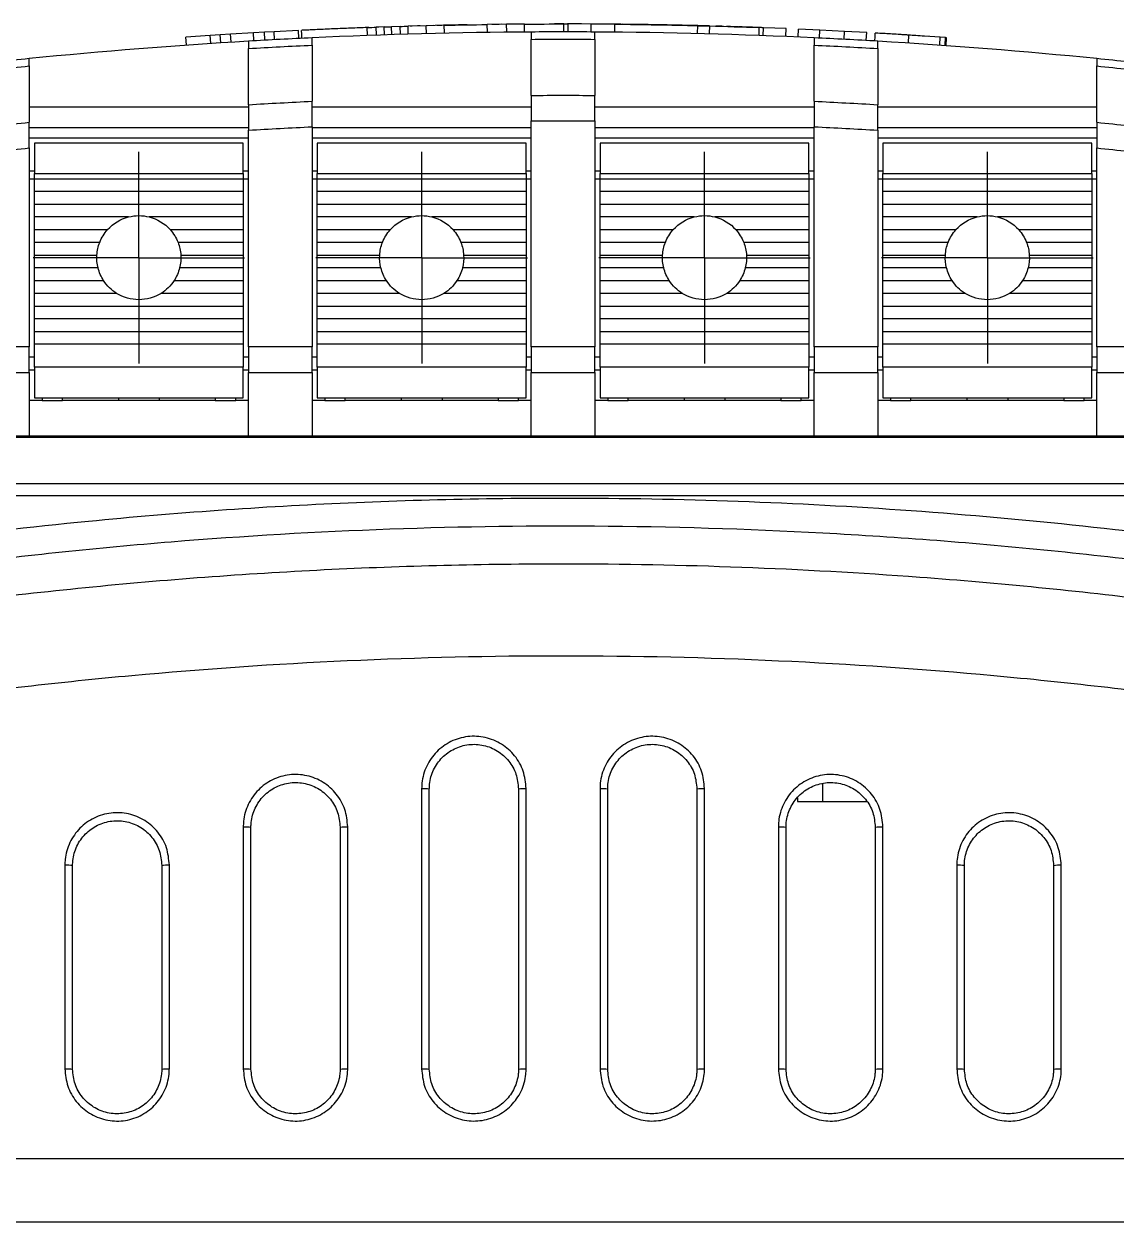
# Model space of a CAD drawing. Header units: inches. Extents: x 12 to 11036, y 8 to 6728.
# Drawn here: x 10840.06 to 10882.92, y 4346.34 to 4393.37 of the extents above; entities that cross this region are included whole.
import ezdxf

# ---------------------------------------------------------------- set-up
doc = ezdxf.new("R2010")
doc.units = ezdxf.units.IN
doc.header["$MEASUREMENT"] = 0
doc.layers.add('01치수', color=1, linetype='Continuous')

# ---------------------------------------------------------------- blocks, each defined once
blk = doc.blocks.new('SW_CENTERMARKSYMBOL_4')
at = {"layer": '01치수', "color": 0}
for p, q in [((0, 1.25), (0, 2.075)), ((0, 0), (0, 1.25)), ((-1.25, 0), (-2.075, 0)), ((0, 0), (-1.25, 0)), ((0, 0), (0, -1.25)), ((0, 0), (1.25, 0)), ((1.25, 0), (2.075, 0)), ((0, -1.25), (0, -2.075))]:
    blk.add_line(p, q, dxfattribs=at)
blk = doc.blocks.new('SW_CENTERMARKSYMBOL_5')
at = {"layer": '01치수', "color": 0}
for p, q in [((0, 1.25), (0, 2.075)), ((0, 0), (0, 1.25)), ((-1.25, 0), (-2.075, 0)), ((0, 0), (-1.25, 0)), ((0, 0), (0, -1.25)), ((0, 0), (1.25, 0)), ((1.25, 0), (2.075, 0)), ((0, -1.25), (0, -2.075))]:
    blk.add_line(p, q, dxfattribs=at)
blk = doc.blocks.new('SW_CENTERMARKSYMBOL_6')
at = {"layer": '01치수', "color": 0}
for p, q in [((0, 1.25), (0, 2.075)), ((0, 0), (0, 1.25)), ((-1.25, 0), (-2.075, 0)), ((0, 0), (-1.25, 0)), ((0, 0), (0, -1.25)), ((0, 0), (1.25, 0)), ((1.25, 0), (2.075, 0)), ((0, -1.25), (0, -2.075))]:
    blk.add_line(p, q, dxfattribs=at)
blk = doc.blocks.new('SW_CENTERMARKSYMBOL_7')
at = {"layer": '01치수', "color": 0}
for p, q in [((0, 1.25), (0, 2.075)), ((0, 0), (0, 1.25)), ((-1.25, 0), (-2.075, 0)), ((0, 0), (-1.25, 0)), ((0, 0), (0, -1.25)), ((0, 0), (1.25, 0)), ((1.25, 0), (2.075, 0)), ((0, -1.25), (0, -2.075))]:
    blk.add_line(p, q, dxfattribs=at)
blk = doc.blocks.new('A$C114D03CA')
at = {"color": 7, "linetype": 'Continuous', "lineweight": 25}
for p, q in [((-7.535, 66.731), (-6.665, 66.779)), ((-6.665, 66.779), (-5.69, 66.828)), ((-6.649, 66.479), (-6.665, 66.779)), ((-5.69, 66.828), (-4.856, 66.866)), ((-5.676, 66.528), (-5.69, 66.828)), ((-4.843, 66.566), (-4.856, 66.866)), ((-4.376, 66.886), (-3.487, 66.922)), ((-4.363, 66.587), (-4.376, 66.886)), ((-3.476, 66.622), (-3.487, 66.922)), ((-3.306, 66.928), (-3.295, 66.629)), ((-3.141, 66.934), (-2.804, 66.946)), ((-2.797, 66.946), (-2.194, 66.966)), ((-2.194, 66.966), (-2.031, 66.971)), ((-1.359, 66.991), (-1.351, 66.691)), ((-0.898, 66.703), (-0.906, 67.002)), ((1.873, 67.054), (2.065, 67.056)), ((2.113, 67.056), (2.864, 67.063)), ((2.35, 67.059), (3.279, 67.066)), ((2.353, 66.759), (2.35, 67.059)), ((2.67, 67.061), (3.028, 67.065)), ((2.81, 67.063), (2.86, 67.063)), ((3.279, 67.066), (4.179, 67.069)), ((3.281, 66.766), (3.279, 67.066)), ((3.305, 67.066), (3.711, 67.068)), ((3.654, 67.068), (4.21, 67.069)), ((3.711, 67.068), (3.918, 67.068)), ((4.179, 66.769), (4.179, 67.069)), ((4.354, 66.769), (4.354, 67.069)), ((4.354, 67.068), (4.723, 67.069)), ((5.892, 66.763), (5.894, 67.063)), ((5.894, 67.063), (6.597, 67.057)), ((5.917, 67.063), (6.897, 67.054)), ((6.014, 67.063), (6.22, 67.061)), ((6.594, 66.757), (6.597, 67.057)), ((6.597, 67.057), (7.356, 67.048)), ((6.814, 67.055), (6.89, 67.054)), ((6.89, 67.054), (7.105, 67.051)), ((7.105, 67.051), (7.18, 67.05)), ((7.351, 66.748), (7.356, 67.048)), ((9.039, 66.717), (9.045, 67.017)), ((9.045, 67.017), (9.756, 67)), ((9.146, 67.015), (9.33, 67.01)), ((9.452, 67.008), (9.718, 67.001)), ((9.748, 66.7), (9.756, 67)), ((9.756, 67), (10.463, 66.981)), ((9.989, 66.994), (10.08, 66.992)), ((10.114, 66.99), (10.303, 66.985)), ((10.303, 66.985), (10.381, 66.983)), ((10.455, 66.681), (10.463, 66.981)), ((10.766, 66.672), (10.775, 66.972)), ((10.775, 66.971), (11.11, 66.961)), ((11.1, 66.661), (11.11, 66.961)), ((11.389, 66.652), (11.4, 66.952)), ((11.399, 66.951), (11.712, 66.941)), ((11.701, 66.641), (11.712, 66.941)), ((12.057, 66.629), (12.068, 66.928)), ((14.755, 66.513), (14.77, 66.812)), ((14.77, 66.812), (15.725, 66.763)), ((-10.67, 66.53), (-10.633, 66.532)), ((-10.648, 66.23), (-10.67, 66.53)), ((-10.633, 66.532), (-10.424, 66.547)), ((-10.612, 66.233), (-10.633, 66.532)), ((-10.424, 66.547), (-9.189, 66.631)), ((-10.403, 66.248), (-10.424, 66.547)), ((-9.968, 66.578), (-9.462, 66.613)), ((-9.169, 66.331), (-9.189, 66.631)), ((-7.518, 66.431), (-7.535, 66.731)), ((3.131, 66.465), (3.131, 64.265)), ((5.631, 64.265), (5.631, 66.465)), ((15.709, 66.463), (15.725, 66.763)), ((15.725, 66.763), (16.096, 66.742)), ((16.08, 66.443), (16.096, 66.742)), ((16.096, 66.742), (16.533, 66.717)), ((16.516, 66.418), (16.533, 66.717)), ((16.533, 66.717), (17.431, 66.664)), ((17.412, 66.364), (17.431, 66.664)), ((17.431, 66.664), (17.835, 66.638)), ((17.816, 66.339), (17.835, 66.638)), ((17.835, 66.638), (18.231, 66.612)), ((18.211, 66.313), (18.231, 66.612)), ((18.231, 66.612), (19.186, 66.547)), ((19.165, 66.248), (19.186, 66.547)), ((-7.969, 66.105), (-7.969, 63.901)), ((-5.469, 64.035), (-5.469, 66.237)), ((14.231, 66.237), (14.231, 64.035)), ((16.731, 63.901), (16.731, 66.105)), ((-16.569, 63.209), (-16.569, 65.42)), ((25.331, 65.42), (25.331, 63.209)), ((-16.569, 63.809), (-7.969, 63.809)), ((-5.469, 63.809), (3.131, 63.809)), ((5.631, 63.809), (14.231, 63.809)), ((16.731, 63.809), (25.331, 63.809)), ((-5.469, 54.396), (-5.469, 63.034)), ((3.131, 63.265), (3.131, 54.396)), ((5.631, 54.396), (5.631, 63.265)), ((14.231, 63.034), (14.231, 54.396)), ((-7.969, 63.009), (-16.569, 63.009)), ((-7.969, 62.596), (-16.569, 62.596)), ((-7.969, 62.899), (-7.969, 54.396)), ((3.131, 63.009), (-5.469, 63.009)), ((3.131, 62.596), (-5.469, 62.596)), ((14.231, 63.009), (5.631, 63.009)), ((14.231, 62.596), (5.631, 62.596)), ((25.331, 63.009), (16.731, 63.009)), ((16.731, 54.396), (16.731, 62.899)), ((25.331, 62.596), (16.731, 62.596)), ((-16.569, 54.396), (-16.569, 62.203)), ((-16.369, 62.396), (-8.169, 62.396)), ((-16.369, 61.196), (-16.369, 62.396)), ((-8.169, 62.396), (-8.169, 61.196)), ((-5.269, 61.196), (-5.269, 62.396)), ((-5.269, 62.396), (2.931, 62.396)), ((2.931, 62.396), (2.931, 61.196)), ((5.831, 62.396), (14.031, 62.396)), ((5.831, 61.196), (5.831, 62.396)), ((14.031, 62.396), (14.031, 61.196)), ((16.931, 62.396), (25.131, 62.396)), ((16.931, 61.196), (16.931, 62.396)), ((25.131, 62.396), (25.131, 61.196)), ((25.331, 62.203), (25.331, 54.396)), ((-16.569, 61.296), (-16.369, 61.296)), ((-8.169, 61.196), (-16.369, 61.196)), ((-16.369, 61.196), (-16.369, 60.996)), ((-8.169, 61.296), (-7.969, 61.296)), ((-8.169, 60.996), (-8.169, 61.196)), ((-5.469, 61.296), (-5.269, 61.296)), ((2.931, 61.196), (-5.269, 61.196)), ((-5.269, 61.196), (-5.269, 60.996)), ((2.931, 61.296), (3.131, 61.296)), ((2.931, 60.996), (2.931, 61.196)), ((5.631, 61.296), (5.831, 61.296)), ((5.831, 61.196), (5.831, 60.996)), ((14.031, 61.196), (5.831, 61.196)), ((14.031, 61.296), (14.231, 61.296)), ((14.031, 60.996), (14.031, 61.196)), ((16.731, 61.296), (16.931, 61.296)), ((16.931, 61.196), (16.931, 60.996)), ((25.131, 61.196), (16.931, 61.196)), ((25.131, 61.296), (25.331, 61.296)), ((25.131, 60.996), (25.131, 61.196)), ((-8.169, 60.996), (-16.369, 60.996)), ((-16.369, 60.996), (-16.369, 60.496)), ((-8.169, 60.496), (-8.169, 60.996)), ((2.931, 60.996), (-5.269, 60.996)), ((-5.269, 60.996), (-5.269, 60.496)), ((2.931, 60.496), (2.931, 60.996)), ((14.031, 60.996), (5.831, 60.996)), ((5.831, 60.996), (5.831, 60.496)), ((14.031, 60.496), (14.031, 60.996)), ((25.131, 60.996), (16.931, 60.996)), ((16.931, 60.996), (16.931, 60.496)), ((25.131, 60.496), (25.131, 60.996)), ((-16.369, 60.496), (-8.169, 60.496)), ((-16.369, 60.496), (-16.369, 59.996)), ((-8.169, 59.996), (-8.169, 60.496)), ((-5.269, 60.496), (2.931, 60.496)), ((-5.269, 60.496), (-5.269, 59.996)), ((2.931, 59.996), (2.931, 60.496)), ((5.831, 60.496), (14.031, 60.496)), ((5.831, 60.496), (5.831, 59.996)), ((14.031, 59.996), (14.031, 60.496)), ((16.931, 60.496), (25.131, 60.496)), ((16.931, 60.496), (16.931, 59.996)), ((25.131, 59.996), (25.131, 60.496)), ((-8.169, 59.996), (-16.369, 59.996)), ((-16.369, 59.996), (-16.369, 59.496)), ((-8.169, 59.496), (-8.169, 59.996)), ((2.931, 59.996), (-5.269, 59.996)), ((-5.269, 59.996), (-5.269, 59.496)), ((2.931, 59.496), (2.931, 59.996)), ((14.031, 59.996), (5.831, 59.996)), ((5.831, 59.996), (5.831, 59.496)), ((14.031, 59.496), (14.031, 59.996)), ((25.131, 59.996), (16.931, 59.996)), ((16.931, 59.996), (16.931, 59.496)), ((25.131, 59.496), (25.131, 59.996)), ((-16.369, 59.496), (-12.672, 59.496)), ((-16.369, 59.496), (-16.369, 58.996)), ((-11.866, 59.496), (-8.169, 59.496)), ((-8.169, 58.996), (-8.169, 59.496)), ((-5.269, 59.496), (-1.572, 59.496)), ((-5.269, 59.496), (-5.269, 58.996)), ((-0.766, 59.496), (2.931, 59.496)), ((2.931, 58.996), (2.931, 59.496)), ((5.831, 59.496), (9.528, 59.496)), ((5.831, 59.496), (5.831, 58.996)), ((10.334, 59.496), (14.031, 59.496)), ((14.031, 58.996), (14.031, 59.496)), ((16.931, 59.496), (20.628, 59.496)), ((16.931, 59.496), (16.931, 58.996)), ((21.434, 59.496), (25.131, 59.496)), ((25.131, 58.996), (25.131, 59.496)), ((-13.499, 58.996), (-16.369, 58.996)), ((-16.369, 58.996), (-16.369, 58.496)), ((-8.169, 58.996), (-11.039, 58.996)), ((-8.169, 58.496), (-8.169, 58.996)), ((-2.399, 58.996), (-5.269, 58.996)), ((-5.269, 58.996), (-5.269, 58.496)), ((2.931, 58.996), (0.061, 58.996)), ((2.931, 58.496), (2.931, 58.996)), ((8.701, 58.996), (5.831, 58.996)), ((5.831, 58.996), (5.831, 58.496)), ((14.031, 58.996), (11.161, 58.996)), ((14.031, 58.496), (14.031, 58.996)), ((19.801, 58.996), (16.931, 58.996)), ((16.931, 58.996), (16.931, 58.496)), ((25.131, 58.996), (22.261, 58.996)), ((25.131, 58.496), (25.131, 58.996)), ((-16.369, 58.496), (-13.806, 58.496)), ((-16.369, 58.496), (-16.369, 57.996)), ((-10.732, 58.496), (-8.169, 58.496)), ((-8.169, 57.996), (-8.169, 58.496)), ((-5.269, 58.496), (-2.706, 58.496)), ((-5.269, 58.496), (-5.269, 57.996)), ((0.368, 58.496), (2.931, 58.496)), ((2.931, 57.996), (2.931, 58.496)), ((5.831, 58.496), (8.394, 58.496)), ((5.831, 58.496), (5.831, 57.996)), ((11.468, 58.496), (14.031, 58.496)), ((14.031, 57.996), (14.031, 58.496)), ((16.931, 58.496), (19.494, 58.496)), ((16.931, 58.496), (16.931, 57.996)), ((22.568, 58.496), (25.131, 58.496)), ((25.131, 57.996), (25.131, 58.496)), ((-13.916, 57.996), (-16.369, 57.996)), ((-16.369, 57.996), (-16.369, 57.496)), ((-8.169, 57.996), (-10.622, 57.996)), ((-8.169, 57.496), (-8.169, 57.996)), ((-2.816, 57.996), (-5.269, 57.996)), ((-5.269, 57.996), (-5.269, 57.496)), ((2.931, 57.996), (0.478, 57.996)), ((2.931, 57.496), (2.931, 57.996)), ((8.284, 57.996), (5.831, 57.996)), ((5.831, 57.996), (5.831, 57.496)), ((14.031, 57.996), (11.578, 57.996)), ((14.031, 57.496), (14.031, 57.996)), ((19.384, 57.996), (16.931, 57.996)), ((16.931, 57.996), (16.931, 57.496)), ((25.131, 57.996), (22.678, 57.996)), ((25.131, 57.496), (25.131, 57.996)), ((-16.369, 57.496), (-13.87, 57.496)), ((-16.369, 57.496), (-16.369, 56.996)), ((-10.668, 57.496), (-8.169, 57.496)), ((-8.169, 56.996), (-8.169, 57.496)), ((-5.269, 57.496), (-2.77, 57.496)), ((-5.269, 57.496), (-5.269, 56.996)), ((0.432, 57.496), (2.931, 57.496)), ((2.931, 56.996), (2.931, 57.496)), ((5.831, 57.496), (8.33, 57.496)), ((5.831, 57.496), (5.831, 56.996)), ((11.532, 57.496), (14.031, 57.496)), ((14.031, 56.996), (14.031, 57.496)), ((16.931, 57.496), (19.43, 57.496)), ((16.931, 57.496), (16.931, 56.996)), ((22.632, 57.496), (25.131, 57.496)), ((25.131, 56.996), (25.131, 57.496)), ((-13.652, 56.996), (-16.369, 56.996)), ((-16.369, 56.996), (-16.369, 56.496)), ((-8.169, 56.996), (-10.886, 56.996)), ((-8.169, 56.496), (-8.169, 56.996)), ((-2.552, 56.996), (-5.269, 56.996)), ((-5.269, 56.996), (-5.269, 56.496)), ((2.931, 56.996), (0.214, 56.996)), ((2.931, 56.496), (2.931, 56.996)), ((8.548, 56.996), (5.831, 56.996)), ((5.831, 56.996), (5.831, 56.496)), ((14.031, 56.996), (11.314, 56.996)), ((14.031, 56.496), (14.031, 56.996)), ((19.648, 56.996), (16.931, 56.996)), ((16.931, 56.996), (16.931, 56.496)), ((25.131, 56.996), (22.414, 56.996)), ((25.131, 56.496), (25.131, 56.996)), ((-16.369, 56.496), (-13.142, 56.496)), ((-16.369, 56.496), (-16.369, 55.996)), ((-11.396, 56.496), (-8.169, 56.496)), ((-8.169, 55.996), (-8.169, 56.496)), ((-5.269, 56.496), (-2.042, 56.496)), ((-5.269, 56.496), (-5.269, 55.996)), ((-0.296, 56.496), (2.931, 56.496)), ((2.931, 55.996), (2.931, 56.496)), ((5.831, 56.496), (9.058, 56.496)), ((5.831, 56.496), (5.831, 55.996)), ((10.804, 56.496), (14.031, 56.496)), ((14.031, 55.996), (14.031, 56.496)), ((16.931, 56.496), (20.158, 56.496)), ((16.931, 56.496), (16.931, 55.996)), ((21.904, 56.496), (25.131, 56.496)), ((25.131, 55.996), (25.131, 56.496)), ((-8.169, 55.996), (-16.369, 55.996)), ((-16.369, 55.996), (-16.369, 55.496)), ((-8.169, 55.496), (-8.169, 55.996)), ((2.931, 55.996), (-5.269, 55.996)), ((-5.269, 55.996), (-5.269, 55.496)), ((2.931, 55.496), (2.931, 55.996)), ((14.031, 55.996), (5.831, 55.996)), ((5.831, 55.996), (5.831, 55.496)), ((14.031, 55.496), (14.031, 55.996)), ((25.131, 55.996), (16.931, 55.996)), ((16.931, 55.996), (16.931, 55.496)), ((25.131, 55.496), (25.131, 55.996)), ((-16.369, 55.496), (-8.169, 55.496)), ((-16.369, 55.496), (-16.369, 54.996)), ((-8.169, 54.996), (-8.169, 55.496)), ((-5.269, 55.496), (2.931, 55.496)), ((-5.269, 55.496), (-5.269, 54.996)), ((2.931, 54.996), (2.931, 55.496)), ((5.831, 55.496), (14.031, 55.496)), ((5.831, 55.496), (5.831, 54.996)), ((14.031, 54.996), (14.031, 55.496)), ((16.931, 55.496), (25.131, 55.496)), ((16.931, 55.496), (16.931, 54.996)), ((25.131, 54.996), (25.131, 55.496)), ((-8.169, 54.996), (-16.369, 54.996)), ((-16.369, 54.996), (-16.369, 54.496)), ((-8.169, 54.496), (-8.169, 54.996)), ((2.931, 54.996), (-5.269, 54.996)), ((-5.269, 54.996), (-5.269, 54.496)), ((2.931, 54.496), (2.931, 54.996)), ((14.031, 54.996), (5.831, 54.996)), ((5.831, 54.996), (5.831, 54.496)), ((14.031, 54.496), (14.031, 54.996)), ((25.131, 54.996), (16.931, 54.996)), ((16.931, 54.996), (16.931, 54.496)), ((25.131, 54.496), (25.131, 54.996)), ((-19.069, 54.396), (-16.569, 54.396)), ((-16.569, 54.396), (-16.569, 53.396)), ((-16.369, 54.496), (-8.169, 54.496)), ((-16.369, 54.496), (-16.369, 53.596)), ((-8.169, 53.596), (-8.169, 54.496)), ((-7.969, 54.396), (-5.469, 54.396)), ((-7.969, 53.396), (-7.969, 54.396)), ((-5.469, 54.396), (-5.469, 53.396)), ((-5.269, 54.496), (2.931, 54.496)), ((-5.269, 54.496), (-5.269, 53.596)), ((2.931, 53.596), (2.931, 54.496)), ((3.131, 54.396), (5.631, 54.396)), ((3.131, 53.396), (3.131, 54.396)), ((5.631, 54.396), (5.631, 53.396)), ((5.831, 54.496), (14.031, 54.496)), ((5.831, 54.496), (5.831, 53.596)), ((14.031, 53.596), (14.031, 54.496)), ((14.231, 54.396), (16.731, 54.396)), ((14.231, 53.396), (14.231, 54.396)), ((16.731, 54.396), (16.731, 53.396)), ((16.931, 54.496), (25.131, 54.496)), ((16.931, 54.496), (16.931, 53.596)), ((25.131, 53.596), (25.131, 54.496)), ((25.331, 54.396), (27.831, 54.396)), ((25.331, 53.396), (25.331, 54.396)), ((-16.569, 53.996), (-16.369, 53.996)), ((-8.169, 53.996), (-7.969, 53.996)), ((-5.469, 53.996), (-5.269, 53.996)), ((2.931, 53.996), (3.131, 53.996)), ((5.631, 53.996), (5.831, 53.996)), ((14.031, 53.996), (14.231, 53.996)), ((16.731, 53.996), (16.931, 53.996)), ((25.131, 53.996), (25.331, 53.996)), ((-16.569, 53.396), (-19.069, 53.396)), ((-16.369, 53.496), (-16.569, 53.496)), ((-16.569, 50.896), (-16.569, 53.396)), ((-16.369, 52.396), (-16.369, 53.596)), ((-16.369, 53.596), (-8.169, 53.596)), ((-8.169, 53.596), (-8.169, 52.396)), ((-7.969, 53.496), (-8.169, 53.496)), ((-5.469, 53.396), (-7.969, 53.396)), ((-7.969, 53.396), (-7.969, 50.896)), ((-5.269, 53.496), (-5.469, 53.496)), ((-5.469, 50.896), (-5.469, 53.396)), ((-5.269, 53.596), (2.931, 53.596)), ((-5.269, 52.396), (-5.269, 53.596)), ((2.931, 53.596), (2.931, 52.396)), ((3.131, 53.496), (2.931, 53.496)), ((5.631, 53.396), (3.131, 53.396)), ((3.131, 53.396), (3.131, 50.896)), ((5.831, 53.496), (5.631, 53.496)), ((5.631, 50.896), (5.631, 53.396)), ((5.831, 53.596), (14.031, 53.596)), ((5.831, 52.396), (5.831, 53.596)), ((14.031, 53.596), (14.031, 52.396)), ((14.231, 53.496), (14.031, 53.496)), ((16.731, 53.396), (14.231, 53.396)), ((14.231, 53.396), (14.231, 50.896)), ((16.931, 53.496), (16.731, 53.496)), ((16.731, 50.896), (16.731, 53.396)), ((16.931, 52.396), (16.931, 53.596)), ((16.931, 53.596), (25.131, 53.596)), ((25.131, 53.596), (25.131, 52.396)), ((25.331, 53.496), (25.131, 53.496)), ((27.831, 53.396), (25.331, 53.396)), ((25.331, 53.396), (25.331, 50.896)), ((-16.569, 52.296), (-16.069, 52.296)), ((-8.169, 52.396), (-16.369, 52.396)), ((-16.069, 52.296), (-16.069, 52.396)), ((-15.269, 52.296), (-16.069, 52.296)), ((-15.269, 52.396), (-15.269, 52.296)), ((-15.269, 52.296), (-9.269, 52.296)), ((-13.069, 52.396), (-13.069, 52.296)), ((-11.469, 52.396), (-11.469, 52.296)), ((-9.269, 52.296), (-9.269, 52.396)), ((-8.469, 52.296), (-9.269, 52.296)), ((-8.469, 52.396), (-8.469, 52.296)), ((-8.469, 52.296), (-7.969, 52.296)), ((-5.469, 52.296), (-4.969, 52.296)), ((2.931, 52.396), (-5.269, 52.396)), ((-4.969, 52.296), (-4.969, 52.396)), ((-4.169, 52.296), (-4.969, 52.296)), ((-4.169, 52.396), (-4.169, 52.296)), ((-4.169, 52.296), (1.831, 52.296)), ((-1.969, 52.396), (-1.969, 52.296)), ((-0.369, 52.396), (-0.369, 52.296)), ((1.831, 52.296), (1.831, 52.396)), ((2.631, 52.296), (1.831, 52.296)), ((2.631, 52.396), (2.631, 52.296)), ((2.631, 52.296), (3.131, 52.296)), ((5.631, 52.296), (6.131, 52.296)), ((14.031, 52.396), (5.831, 52.396)), ((6.131, 52.296), (6.131, 52.396)), ((6.931, 52.296), (6.131, 52.296)), ((6.931, 52.396), (6.931, 52.296)), ((6.931, 52.296), (12.931, 52.296)), ((9.131, 52.396), (9.131, 52.296)), ((10.731, 52.396), (10.731, 52.296)), ((12.931, 52.296), (12.931, 52.396)), ((13.731, 52.296), (12.931, 52.296)), ((13.731, 52.396), (13.731, 52.296)), ((13.731, 52.296), (14.231, 52.296)), ((16.731, 52.296), (17.231, 52.296)), ((25.131, 52.396), (16.931, 52.396)), ((17.231, 52.296), (17.231, 52.396)), ((18.031, 52.296), (17.231, 52.296)), ((18.031, 52.396), (18.031, 52.296)), ((18.031, 52.296), (24.031, 52.296)), ((20.231, 52.396), (20.231, 52.296)), ((21.831, 52.396), (21.831, 52.296)), ((24.031, 52.296), (24.031, 52.396)), ((24.831, 52.296), (24.031, 52.296)), ((24.831, 52.396), (24.831, 52.296)), ((24.831, 52.296), (25.331, 52.296)), ((-27.669, 50.896), (36.431, 50.896)), ((36.431, 50.858), (-27.669, 50.858)), ((-28.661, 49.025), (37.423, 49.025)), ((37.731, 48.563), (-28.969, 48.563)), ((-4.819, 36.697), (-4.819, 36.546)), ((-0.869, 37.046), (-0.869, 26.046)), ((2.631, 26.046), (2.631, 37.046)), ((6.131, 37.046), (6.131, 26.046)), ((9.631, 26.046), (9.631, 37.046)), ((-5.819, 36.546), (-7.537, 36.546)), ((-4.819, 36.546), (-5.819, 36.546)), ((-7.869, 35.546), (-7.869, 26.046)), ((-4.369, 26.046), (-4.369, 35.546)), ((13.131, 35.546), (13.131, 26.046)), ((16.631, 26.046), (16.631, 35.546)), ((-14.869, 34.046), (-14.869, 26.046)), ((-11.369, 26.046), (-11.369, 34.046)), ((20.131, 34.046), (20.131, 26.046)), ((23.631, 26.046), (23.631, 34.046)), ((57.381, 22.546), (-48.619, 22.546)), ((-48.619, 20.046), (57.381, 20.046))]:
    blk.add_line(p, q, dxfattribs=at)
at = {"color": 8, "linetype": 'Continuous', "lineweight": 25}
for p, q in [((-16.369, 60.996), (-16.569, 60.996)), ((-7.969, 60.996), (-8.169, 60.996)), ((-5.269, 60.996), (-5.469, 60.996)), ((3.131, 60.996), (2.931, 60.996)), ((5.831, 60.996), (5.631, 60.996)), ((14.231, 60.996), (14.031, 60.996)), ((16.931, 60.996), (16.731, 60.996)), ((25.331, 60.996), (25.131, 60.996)), ((-5.819, 36.546), (-5.819, 37.256))]:
    blk.add_line(p, q, dxfattribs=at)
at = {"color": 7, "linetype": 'Continuous', "lineweight": 25, "flags": 128}
for points in [[(-0.906, 67.002), (-1.145, 66.996), (-1.359, 66.991)], [(4.354, 67.069), (4.283, 67.069), (4.179, 67.069)], [(14.633, 66.519), (14.64, 66.668), (14.648, 66.818)], [(-7.852, 66.412), (-7.861, 66.562), (-7.87, 66.712)], [(-1.17, 26.061), (-1.17, 26.661), (-1.17, 29.058), (-1.169, 37.062)], [(2.931, 37.062), (2.931, 36.462), (2.931, 34.065), (2.931, 26.062)], [(5.831, 26.062), (5.831, 26.661), (5.831, 29.058), (5.831, 37.062)], [(9.932, 37.062), (9.932, 36.462), (9.932, 34.065), (9.932, 26.061)], [(-4.07, 35.561), (-4.07, 34.962), (-4.07, 32.565), (-4.07, 26.061)]]:
    blk.add_lwpolyline(points, dxfattribs=at)
at = {"color": 7, "linetype": 'Continuous', "lineweight": 25}
for centre, radius, start, end in [((4.381, -143.231), 210.3, 91.5641, 92.09476), ((4.381, -143.231), 210.3, 90.55338, 91.44051), ((4.381, -143.231), 210.3, 89.58771, 90.00751), ((4.381, -143.231), 210.3, 88.72911, 89.18961), ((4.381, -143.231), 210.3, 88.25764, 88.3427), ((4.381, -143.231), 210.3, 88.08751, 88.1665), ((4.381, -143.231), 210.3, 87.90524, 88.00245), ((4.381, -143.231), 210, 93.37148, 95.72546), ((4.381, -143.231), 210, 92.68843, 93.37148), ((4.381, -143.231), 210, 90.34105, 92.68843), ((4.381, -143.231), 210, 89.65895, 90.34105), ((4.381, -143.231), 209.7, 89.65846, 90.34154), ((4.381, -143.231), 210, 87.31157, 89.65895), ((4.381, -143.231), 210, 86.62852, 87.31157), ((4.381, -143.231), 210, 84.27454, 86.62852), ((4.381, -143.231), 209.7, 92.69228, 93.37631), ((4.381, -143.231), 209.7, 86.62369, 87.30772), ((4.381, -143.231), 210, 95.72546, 96.4114), ((4.381, -143.231), 209.7, 95.73368, 96.42061), ((4.381, -143.231), 210, 83.5886, 84.27454), ((4.381, -143.231), 209.7, 83.57939, 84.26632), ((4.381, -143.231), 207.5, 92.72085, 93.41215), ((4.381, -143.231), 207.5, 89.65484, 90.34516), ((4.381, -143.231), 207.5, 86.58785, 87.27915), ((4.381, -143.231), 207.5, 95.79468, 96.48898), ((4.381, -143.231), 206.5, 92.73403, 93.42869), ((4.381, -143.231), 206.5, 89.65317, 90.34683), ((4.381, -143.231), 206.5, 86.57131, 87.26597), ((4.381, -143.231), 207.5, 83.51102, 84.20532), ((4.381, -143.231), 206.5, 95.82283, 96.52054), ((4.381, -143.231), 206.5, 83.47946, 84.17717), ((-12.269, 57.896), 1.65, 104.1411, 138.1897), ((-12.269, 57.896), 1.65, 75.8589, 104.1411), ((-12.269, 57.896), 1.65, 41.8103, 75.8589), ((-1.169, 57.896), 1.65, 104.1411, 138.1897), ((-1.169, 57.896), 1.65, 75.8589, 104.1411), ((-1.169, 57.896), 1.65, 41.8103, 75.8589), ((9.931, 57.896), 1.65, 104.1411, 138.1897), ((9.931, 57.896), 1.65, 75.8589, 104.1411), ((9.931, 57.896), 1.65, 41.8103, 75.8589), ((21.031, 57.896), 1.65, 104.1411, 138.1897), ((21.031, 57.896), 1.65, 75.8589, 104.1411), ((21.031, 57.896), 1.65, 41.8103, 75.8589), ((-12.269, 57.896), 1.65, 138.1897, 158.6763), ((-12.269, 57.896), 1.65, 21.3237, 41.8103), ((-1.169, 57.896), 1.65, 138.1897, 158.6763), ((-1.169, 57.896), 1.65, 21.3237, 41.8103), ((9.931, 57.896), 1.65, 138.1897, 158.6763), ((9.931, 57.896), 1.65, 21.3237, 41.8103), ((21.031, 57.896), 1.65, 138.1897, 158.6763), ((21.031, 57.896), 1.65, 21.3237, 41.8103), ((-12.269, 57.896), 1.65, 158.6763, 176.5254), ((-12.269, 57.896), 1.65, 3.4746, 21.3237), ((-1.169, 57.896), 1.65, 158.6763, 176.5254), ((-1.169, 57.896), 1.65, 3.4746, 21.3237), ((9.931, 57.896), 1.65, 158.6763, 176.5254), ((9.931, 57.896), 1.65, 3.4746, 21.3237), ((21.031, 57.896), 1.65, 158.6763, 176.5254), ((21.031, 57.896), 1.65, 3.4746, 21.3237), ((-12.269, 57.896), 1.65, 176.5254, 194.0297), ((-12.269, 57.896), 1.65, 345.9703, 3.4746), ((-1.169, 57.896), 1.65, 176.5254, 194.0297), ((-1.169, 57.896), 1.65, 345.9703, 3.4746), ((9.931, 57.896), 1.65, 176.5254, 194.0297), ((9.931, 57.896), 1.65, 345.9703, 3.4746), ((21.031, 57.896), 1.65, 176.5254, 194.0297), ((21.031, 57.896), 1.65, 345.9703, 3.4746), ((-12.269, 57.896), 1.65, 194.0297, 213.0557), ((-12.269, 57.896), 1.65, 326.9443, 345.9703), ((-1.169, 57.896), 1.65, 194.0297, 213.0557), ((-1.169, 57.896), 1.65, 326.9443, 345.9703), ((9.931, 57.896), 1.65, 194.0297, 213.0557), ((9.931, 57.896), 1.65, 326.9443, 345.9703), ((21.031, 57.896), 1.65, 194.0297, 213.0557), ((21.031, 57.896), 1.65, 326.9443, 345.9703), ((-12.269, 57.896), 1.65, 213.0557, 238.0473), ((-12.269, 57.896), 1.65, 301.9527, 326.9443), ((-1.169, 57.896), 1.65, 213.0557, 238.0473), ((-1.169, 57.896), 1.65, 301.9527, 326.9443), ((9.931, 57.896), 1.65, 213.0557, 238.0473), ((9.931, 57.896), 1.65, 301.9527, 326.9443), ((21.031, 57.896), 1.65, 213.0557, 238.0473), ((21.031, 57.896), 1.65, 301.9527, 326.9443), ((-12.269, 57.896), 1.65, 238.0473, 301.9527), ((-1.169, 57.896), 1.65, 238.0473, 301.9527), ((9.931, 57.896), 1.65, 238.0473, 301.9527), ((21.031, 57.896), 1.65, 238.0473, 301.9527), ((-1.094, 35.556), 1.508, 81.3968, 92.8539), ((2.856, 35.569), 1.495, 87.1343, 98.6625), ((5.906, 35.569), 1.495, 81.3377, 92.8657), ((9.857, 35.556), 1.508, 87.1467, 98.6026), ((-8.095, 34.01), 1.553, 81.6309, 92.7841), ((-4.144, 34.054), 1.509, 87.1725, 98.5592), ((12.907, 34.053), 1.51, 81.4444, 92.824), ((16.857, 34.01), 1.553, 87.2168, 98.3668), ((-15.095, 32.417), 1.645, 82.0855, 92.6417), ((-11.145, 32.501), 1.562, 87.2831, 98.2502), ((19.907, 32.501), 1.562, 81.7522, 92.7159), ((23.858, 32.417), 1.646, 87.3593, 97.9121), ((-15.096, 24.348), 1.713, 82.3773, 92.5543), ((-11.145, 24.477), 1.585, 87.3356, 98.1041), ((-8.095, 24.481), 1.582, 81.7662, 92.7471), ((-4.145, 24.548), 1.515, 87.1942, 98.5132), ((-1.095, 24.548), 1.515, 81.4293, 92.8453), ((2.856, 24.569), 1.494, 87.1344, 98.6631), ((5.906, 24.569), 1.494, 81.3369, 92.8656), ((9.857, 24.549), 1.515, 87.1521, 98.5719), ((12.907, 24.548), 1.515, 81.4892, 92.8049), ((16.858, 24.48), 1.583, 87.2563, 98.2304), ((19.908, 24.477), 1.586, 81.899, 92.6628), ((23.858, 24.348), 1.714, 87.4466, 97.6203)]:
    blk.add_arc(centre, radius, start, end, dxfattribs=at)
for points, knots in [([(-3.487, 66.922), (-3.482, 66.922), (-3.471, 66.922), (-3.451, 66.923), (-3.42, 66.924), (-3.39, 66.925), (-3.266, 66.93), (-3.088, 66.936), (-2.879, 66.944), (-2.786, 66.947), (-2.756, 66.948)], [0, 0, 0, 0, 0.020557, 0.04638, 0.080493, 0.143994, 0.168735, 0.576864, 0.864628, 1, 1, 1, 1]), ([(-2.651, 66.951), (-2.617, 66.952), (-2.561, 66.954), (-2.527, 66.955), (-2.511, 66.956), (-2.513, 66.956), (-2.513, 66.956)], [0, 0, 0, 0, 0.357405, 0.590041, 0.846385, 1, 1, 1, 1]), ([(-1.915, 66.975), (-1.868, 66.976), (-1.679, 66.982), (-1.644, 66.983), (-1.618, 66.983)], [0, 0, 0, 0, 0.2486, 1, 1, 1, 1]), ([(-1.359, 66.991), (-1.302, 66.992), (-1.189, 66.995), (-1.034, 66.999), (-0.901, 67.003), (-0.846, 67.004), (-0.819, 67.005)], [0, 0, 0, 0, 0.251163, 0.500158, 0.749094, 1, 1, 1, 1]), ([(-1.152, 66.996), (-1.152, 66.996), (-1.154, 66.996), (-1.076, 66.998), (-0.881, 67.003), (-0.611, 67.01), (-0.293, 67.017), (0.15, 67.027), (0.604, 67.035), (1.047, 67.043), (1.364, 67.047), (1.621, 67.051), (1.862, 67.054), (1.88, 67.054), (1.892, 67.054)], [0, 0, 0, 0, 0.054612, 0.126795, 0.199545, 0.273102, 0.345776, 0.418645, 0.563428, 0.636618, 0.709091, 0.782383, 0.855414, 1, 1, 1, 1]), ([(-0.68, 67.008), (-0.664, 67.008), (-0.634, 67.009), (-0.629, 67.009), (-0.627, 67.009)], [0, 0, 0, 0, 0.50235, 1, 1, 1, 1]), ([(3.028, 67.065), (3.04, 67.065), (3.061, 67.065), (3.061, 67.065), (3.061, 67.065)], [0, 0, 0, 0, 0.55029, 1, 1, 1, 1]), ([(8.148, 67.035), (8.148, 67.035), (8.146, 67.035), (8.224, 67.034), (8.419, 67.03), (8.689, 67.025), (8.918, 67.02), (9.049, 67.017), (9.069, 67.017)], [0, 0, 0, 0, 0.1521013, 0.3531403, 0.5557569, 0.7606203, 0.9630256, 1, 1, 1, 1]), ([(11.606, 66.945), (11.606, 66.945), (11.608, 66.945), (11.643, 66.944), (11.715, 66.941), (11.723, 66.941)], [0, 0, 0, 0, 0.402541, 0.934598, 1, 1, 1, 1]), ([(12.009, 66.93), (12.056, 66.929), (12.188, 66.924), (12.466, 66.914), (12.906, 66.896), (13.361, 66.877), (13.803, 66.858), (14.12, 66.843), (14.377, 66.831), (14.617, 66.82), (14.635, 66.819), (14.648, 66.818)], [0, 0, 0, 0, 0.052561, 0.147284, 0.242262, 0.430971, 0.526368, 0.62083, 0.716358, 0.811547, 1, 1, 1, 1]), ([(-9.794, 66.591), (-9.683, 66.598), (-9.461, 66.613), (-9.175, 66.632), (-8.955, 66.646), (-8.82, 66.654), (-8.754, 66.658), (-8.77, 66.657), (-8.772, 66.657)], [0, 0, 0, 0, 0.192933, 0.385814, 0.578875, 0.771945, 0.964972, 1, 1, 1, 1]), ([(-9.189, 66.631), (-8.963, 66.645), (-8.624, 66.667), (-8.247, 66.689), (-8.033, 66.702), (-7.912, 66.709), (-7.858, 66.712), (-7.877, 66.711), (-7.88, 66.711)], [0, 0, 0, 0, 0.320049, 0.481123, 0.643509, 0.796443, 0.964098, 1, 1, 1, 1]), ([(-7.969, 66.105), (-7.969, 66.139), (-7.969, 66.206), (-7.969, 66.297), (-7.969, 66.365), (-7.969, 66.4), (-7.969, 66.404), (-7.969, 66.405)], [0, 0, 0, 0, 0.2151524, 0.430321, 0.6453225, 0.8599588, 1, 1, 1, 1]), ([(-5.469, 66.538), (-5.469, 66.534), (-5.469, 66.528), (-5.469, 66.476), (-5.469, 66.4), (-5.469, 66.316), (-5.469, 66.26), (-5.469, 66.237)], [0, 0, 0, 0, 0.214395, 0.428794, 0.643297, 0.858019, 1, 1, 1, 1]), ([(3.131, 66.465), (3.131, 66.499), (3.131, 66.566), (3.131, 66.656), (3.131, 66.724), (3.131, 66.76), (3.131, 66.764), (3.131, 66.765)], [0, 0, 0, 0, 0.214693, 0.42939, 0.644095, 0.858791, 1, 1, 1, 1]), ([(5.631, 66.765), (5.631, 66.762), (5.631, 66.755), (5.631, 66.704), (5.631, 66.627), (5.631, 66.543), (5.631, 66.487), (5.631, 66.465)], [0, 0, 0, 0, 0.214691, 0.429373, 0.644066, 0.858761, 1, 1, 1, 1]), ([(14.231, 66.237), (14.231, 66.271), (14.231, 66.339), (14.231, 66.429), (14.231, 66.497), (14.231, 66.533), (14.231, 66.536), (14.231, 66.538)], [0, 0, 0, 0, 0.21499, 0.429997, 0.644869, 0.859529, 1, 1, 1, 1]), ([(16.731, 66.405), (16.731, 66.402), (16.731, 66.395), (16.731, 66.344), (16.731, 66.268), (16.731, 66.183), (16.731, 66.127), (16.731, 66.105)], [0, 0, 0, 0, 0.214235, 0.428454, 0.642844, 0.857595, 1, 1, 1, 1]), ([(-16.569, 65.721), (-16.569, 65.718), (-16.569, 65.711), (-16.569, 65.66), (-16.569, 65.584), (-16.569, 65.499), (-16.569, 65.442), (-16.569, 65.42)], [0, 0, 0, 0, 0.213353, 0.426702, 0.640514, 0.855356, 1, 1, 1, 1]), ([(25.331, 65.42), (25.331, 65.454), (25.331, 65.522), (25.331, 65.612), (25.331, 65.681), (25.331, 65.716), (25.331, 65.72), (25.331, 65.721)], [0, 0, 0, 0, 0.216033, 0.432093, 0.647674, 0.862198, 1, 1, 1, 1]), ([(-5.469, 64.035), (-5.469, 64.024), (-5.469, 64.002), (-5.469, 63.83), (-5.469, 63.576), (-5.469, 63.294), (-5.469, 63.108), (-5.469, 63.034)], [0, 0, 0, 0, 0.2143915, 0.428778, 0.6432747, 0.8580018, 1, 1, 1, 1]), ([(3.131, 63.265), (3.131, 63.378), (3.131, 63.602), (3.131, 63.902), (3.131, 64.128), (3.131, 64.248), (3.131, 64.26), (3.131, 64.265)], [0, 0, 0, 0, 0.214702, 0.429401, 0.644098, 0.858792, 1, 1, 1, 1]), ([(5.631, 64.265), (5.631, 64.254), (5.631, 64.232), (5.631, 64.06), (5.631, 63.806), (5.631, 63.525), (5.631, 63.339), (5.631, 63.265)], [0, 0, 0, 0, 0.214688, 0.4293755, 0.6440661, 0.8587585, 1, 1, 1, 1]), ([(14.231, 63.034), (14.231, 63.146), (14.231, 63.372), (14.231, 63.672), (14.231, 63.898), (14.231, 64.018), (14.231, 64.03), (14.231, 64.035)], [0, 0, 0, 0, 0.214998, 0.430003, 0.644893, 0.859551, 1, 1, 1, 1]), ([(-7.969, 62.899), (-7.969, 63.012), (-7.969, 63.238), (-7.969, 63.538), (-7.969, 63.765), (-7.969, 63.884), (-7.969, 63.896), (-7.969, 63.901)], [0, 0, 0, 0, 0.215175, 0.430355, 0.645356, 0.859998, 1, 1, 1, 1]), ([(16.731, 63.901), (16.731, 63.89), (16.731, 63.868), (16.731, 63.696), (16.731, 63.442), (16.731, 63.16), (16.731, 62.974), (16.731, 62.899)], [0, 0, 0, 0, 0.214216, 0.428427, 0.642811, 0.857556, 1, 1, 1, 1]), ([(-16.569, 63.209), (-16.569, 63.198), (-16.569, 63.175), (-16.569, 63.004), (-16.569, 62.75), (-16.569, 62.467), (-16.569, 62.279), (-16.569, 62.203)], [0, 0, 0, 0, 0.213319, 0.426623, 0.640416, 0.855249, 1, 1, 1, 1]), ([(25.331, 62.203), (25.331, 62.317), (25.331, 62.544), (25.331, 62.846), (25.331, 63.073), (25.331, 63.192), (25.331, 63.204), (25.331, 63.209)], [0, 0, 0, 0, 0.216083, 0.432186, 0.647772, 0.862298, 1, 1, 1, 1]), ([(-34.669, 44.431), (-32.964, 44.771), (-29.553, 45.453), (-23.895, 46.38), (-17.704, 47.21), (-10.964, 47.871), (-4.194, 48.296), (3.739, 48.513), (12.818, 48.355), (21.908, 47.713), (29.855, 46.79), (36.673, 45.765), (41.179, 44.87), (43.432, 44.422)], [0, 0, 0, 0, 0.066316, 0.132682, 0.21863, 0.304577, 0.390951, 0.477325, 0.607228, 0.737133, 0.824747, 0.912389, 1, 1, 1, 1]), ([(45.223, 42.934), (42.422, 43.512), (36.816, 44.668), (28.316, 45.918), (19.768, 46.812), (11.192, 47.314), (2.473, 47.43), (-6.374, 47.135), (-15.333, 46.417), (-23.988, 45.308), (-31.024, 44.099), (-35.076, 43.239), (-36.453, 42.947)], [0, 0, 0, 0, 0.10421, 0.2085802, 0.3130039, 0.4173736, 0.5215833, 0.630715, 0.7399073, 0.8490397, 0.9486676, 1, 1, 1, 1]), ([(-37.416, 41.193), (-37.392, 41.199), (-34.328, 41.893), (-28.186, 43.122), (-18.933, 44.501), (-10.403, 45.346), (-2.634, 45.781), (5.161, 45.929), (13.759, 45.716), (23.133, 45.016), (31.665, 43.95), (39.353, 42.654), (43.91, 41.668), (46.188, 41.175)], [0, 0, 0, 0, 0.000885, 0.111807, 0.222798, 0.333723, 0.416708, 0.499692, 0.611132, 0.722641, 0.834082, 0.917039, 1, 1, 1, 1]), ([(46.354, 37.45), (43.597, 38.057), (38.084, 39.271), (29.718, 40.595), (21.306, 41.567), (12.856, 42.146), (4.39, 42.34), (-4.077, 42.143), (-12.526, 41.564), (-20.939, 40.595), (-29.306, 39.274), (-34.821, 38.07), (-37.578, 37.468)], [0, 0, 0, 0, 0.100001, 0.2, 0.3, 0.4, 0.5, 0.6, 0.7, 0.8, 0.9, 1, 1, 1, 1]), ([(-1.169, 37.062), (-1.147, 37.292), (-1.101, 37.754), (-0.747, 38.368), (-0.226, 38.834), (0.424, 39.1), (1.125, 39.136), (1.797, 38.939), (2.367, 38.531), (2.767, 37.957), (2.919, 37.435), (2.929, 37.134), (2.931, 37.062)], [0, 0, 0, 0, 0.107532, 0.215068, 0.322543, 0.42989, 0.537122, 0.644299, 0.751507, 0.858816, 0.966255, 1, 1, 1, 1]), ([(5.831, 37.062), (5.854, 37.292), (5.899, 37.754), (6.254, 38.368), (6.775, 38.834), (7.425, 39.1), (8.125, 39.136), (8.798, 38.939), (9.368, 38.53), (9.768, 37.957), (9.92, 37.435), (9.929, 37.134), (9.932, 37.062)], [0, 0, 0, 0, 0.107541, 0.215086, 0.322574, 0.429936, 0.53718, 0.644362, 0.751564, 0.858861, 0.966284, 1, 1, 1, 1]), ([(2.631, 37.046), (2.629, 37.108), (2.621, 37.365), (2.492, 37.811), (2.15, 38.3), (1.663, 38.649), (1.089, 38.818), (0.492, 38.787), (-0.064, 38.56), (-0.508, 38.161), (-0.811, 37.637), (-0.849, 37.243), (-0.869, 37.046)], [0, 0, 0, 0, 0.0337551, 0.1412225, 0.2485441, 0.3557447, 0.4628989, 0.570101, 0.6774245, 0.7848915, 0.8924416, 1, 1, 1, 1]), ([(9.631, 37.046), (9.629, 37.108), (9.621, 37.365), (9.492, 37.811), (9.15, 38.3), (8.663, 38.649), (8.089, 38.818), (7.492, 38.787), (6.937, 38.56), (6.492, 38.162), (6.189, 37.637), (6.151, 37.243), (6.131, 37.046)], [0, 0, 0, 0, 0.033725, 0.141172, 0.248475, 0.355665, 0.46282, 0.570034, 0.677377, 0.784865, 0.892428, 1, 1, 1, 1]), ([(-8.17, 35.561), (-8.148, 35.792), (-8.102, 36.253), (-7.748, 36.867), (-7.227, 37.334), (-6.577, 37.6), (-5.877, 37.636), (-5.204, 37.439), (-4.634, 37.031), (-4.234, 36.457), (-4.082, 35.935), (-4.072, 35.634), (-4.07, 35.561)], [0, 0, 0, 0, 0.107513, 0.215035, 0.322491, 0.429824, 0.537049, 0.64423, 0.751449, 0.858774, 0.966228, 1, 1, 1, 1]), ([(12.832, 35.561), (12.855, 35.792), (12.9, 36.254), (13.254, 36.868), (13.776, 37.334), (14.426, 37.6), (15.126, 37.636), (15.799, 37.439), (16.369, 37.03), (16.769, 36.456), (16.92, 35.934), (16.93, 35.633), (16.933, 35.561)], [0, 0, 0, 0, 0.107545, 0.215091, 0.322588, 0.429968, 0.537229, 0.644424, 0.751629, 0.858916, 0.966321, 1, 1, 1, 1]), ([(-4.369, 35.546), (-4.371, 35.608), (-4.379, 35.865), (-4.509, 36.311), (-4.851, 36.801), (-5.337, 37.149), (-5.911, 37.318), (-6.509, 37.287), (-7.064, 37.06), (-7.509, 36.661), (-7.811, 36.137), (-7.849, 35.743), (-7.869, 35.546)], [0, 0, 0, 0, 0.033782, 0.141267, 0.248612, 0.355831, 0.462994, 0.57019, 0.677495, 0.784937, 0.892463, 1, 1, 1, 1]), ([(16.631, 35.546), (16.629, 35.608), (16.621, 35.865), (16.492, 36.31), (16.15, 36.8), (15.664, 37.149), (15.09, 37.318), (14.492, 37.287), (13.937, 37.06), (13.492, 36.662), (13.189, 36.137), (13.151, 35.743), (13.131, 35.546)], [0, 0, 0, 0, 0.033689, 0.14111, 0.248397, 0.355582, 0.462747, 0.569982, 0.677348, 0.784852, 0.892422, 1, 1, 1, 1]), ([(-15.171, 34.06), (-15.148, 34.291), (-15.103, 34.752), (-14.749, 35.366), (-14.228, 35.833), (-13.578, 36.099), (-12.878, 36.136), (-12.205, 35.939), (-11.635, 35.53), (-11.234, 34.957), (-11.083, 34.435), (-11.073, 34.133), (-11.071, 34.061)], [0, 0, 0, 0, 0.1074899, 0.2149896, 0.322424, 0.4297431, 0.5369679, 0.6441601, 0.7513979, 0.8587422, 0.9662084, 1, 1, 1, 1]), ([(-11.369, 34.046), (-11.371, 34.108), (-11.379, 34.366), (-11.509, 34.811), (-11.851, 35.301), (-12.337, 35.65), (-12.912, 35.818), (-13.509, 35.787), (-14.064, 35.559), (-14.509, 35.161), (-14.811, 34.637), (-14.849, 34.243), (-14.869, 34.046)], [0, 0, 0, 0, 0.033801, 0.141301, 0.248671, 0.355918, 0.463099, 0.570298, 0.677587, 0.785, 0.892496, 1, 1, 1, 1]), ([(19.833, 34.061), (19.856, 34.292), (19.901, 34.753), (20.255, 35.367), (20.777, 35.834), (21.427, 36.1), (22.127, 36.136), (22.8, 35.938), (23.37, 35.529), (23.77, 34.955), (23.921, 34.433), (23.931, 34.132), (23.934, 34.06)], [0, 0, 0, 0, 0.107541, 0.215079, 0.32258, 0.429975, 0.53726, 0.644475, 0.751691, 0.858975, 0.96636, 1, 1, 1, 1]), ([(23.631, 34.046), (23.629, 34.108), (23.621, 34.365), (23.492, 34.81), (23.15, 35.3), (22.664, 35.649), (22.09, 35.818), (21.492, 35.787), (20.937, 35.56), (20.492, 35.162), (20.189, 34.637), (20.151, 34.243), (20.131, 34.046)], [0, 0, 0, 0, 0.033647, 0.141041, 0.248314, 0.355505, 0.46269, 0.569952, 0.677343, 0.784858, 0.892426, 1, 1, 1, 1]), ([(-8.171, 26.061), (-8.171, 26.261), (-8.171, 27.26), (-8.171, 30.426), (-8.17, 33.393), (-8.17, 35.561)], [0, 0, 0, 0, 0.063082, 0.315408, 1, 1, 1, 1]), ([(12.833, 26.061), (12.833, 26.261), (12.833, 27.26), (12.832, 30.427), (12.832, 33.393), (12.832, 35.561)], [0, 0, 0, 0, 0.063079, 0.315396, 1, 1, 1, 1]), ([(16.933, 35.561), (16.933, 35.361), (16.933, 34.363), (16.933, 31.196), (16.933, 28.229), (16.934, 26.061)], [0, 0, 0, 0, 0.063082, 0.315408, 1, 1, 1, 1]), ([(-15.172, 26.06), (-15.172, 26.26), (-15.172, 27.259), (-15.172, 29.926), (-15.171, 32.393), (-15.171, 34.06)], [0, 0, 0, 0, 0.074917, 0.374586, 1, 1, 1, 1]), ([(-11.071, 34.061), (-11.071, 33.861), (-11.071, 32.862), (-11.071, 30.195), (-11.071, 27.728), (-11.072, 26.061)], [0, 0, 0, 0, 0.074913, 0.374562, 1, 1, 1, 1]), ([(19.834, 26.061), (19.834, 26.26), (19.834, 27.259), (19.834, 29.926), (19.833, 32.393), (19.833, 34.061)], [0, 0, 0, 0, 0.0749126, 0.3745624, 1, 1, 1, 1]), ([(23.934, 34.06), (23.934, 33.861), (23.934, 32.862), (23.934, 30.195), (23.934, 27.728), (23.935, 26.06)], [0, 0, 0, 0, 0.074917, 0.374587, 1, 1, 1, 1]), ([(-11.072, 26.061), (-11.094, 25.83), (-11.14, 25.369), (-11.494, 24.755), (-12.015, 24.288), (-12.665, 24.022), (-13.365, 23.985), (-14.037, 24.182), (-14.607, 24.59), (-15.009, 25.164), (-15.16, 25.686), (-15.17, 25.988), (-15.172, 26.06)], [0, 0, 0, 0, 0.107473, 0.214962, 0.322376, 0.429663, 0.536866, 0.644062, 0.751331, 0.858715, 0.966202, 1, 1, 1, 1]), ([(-14.869, 26.046), (-14.867, 25.985), (-14.858, 25.727), (-14.729, 25.281), (-14.386, 24.792), (-13.9, 24.443), (-13.326, 24.275), (-12.728, 24.306), (-12.174, 24.534), (-11.729, 24.932), (-11.427, 25.456), (-11.388, 25.85), (-11.369, 26.046)], [0, 0, 0, 0, 0.033806, 0.141328, 0.248748, 0.356036, 0.463225, 0.570396, 0.677642, 0.785025, 0.892507, 1, 1, 1, 1]), ([(-4.07, 26.061), (-4.093, 25.831), (-4.139, 25.369), (-4.493, 24.755), (-5.014, 24.289), (-5.664, 24.023), (-6.364, 23.986), (-7.036, 24.183), (-7.606, 24.591), (-8.007, 25.165), (-8.159, 25.687), (-8.169, 25.989), (-8.171, 26.061)], [0, 0, 0, 0, 0.1075059, 0.2150237, 0.3224709, 0.4297852, 0.5369916, 0.6441667, 0.7513998, 0.8587508, 0.9662242, 1, 1, 1, 1]), ([(-7.869, 26.046), (-7.867, 25.985), (-7.858, 25.727), (-7.729, 25.282), (-7.387, 24.792), (-6.9, 24.443), (-6.326, 24.275), (-5.729, 24.306), (-5.174, 24.533), (-4.729, 24.932), (-4.427, 25.456), (-4.388, 25.849), (-4.369, 26.046)], [0, 0, 0, 0, 0.033786, 0.141295, 0.248674, 0.355913, 0.463069, 0.570239, 0.677516, 0.784944, 0.892467, 1, 1, 1, 1]), ([(2.931, 26.062), (2.908, 25.831), (2.863, 25.369), (2.509, 24.755), (1.987, 24.289), (1.337, 24.023), (0.637, 23.987), (-0.036, 24.184), (-0.605, 24.592), (-1.006, 25.166), (-1.158, 25.688), (-1.168, 25.989), (-1.17, 26.061)], [0, 0, 0, 0, 0.107529, 0.215066, 0.322543, 0.42989, 0.537114, 0.644283, 0.751489, 0.858805, 0.966254, 1, 1, 1, 1]), ([(-0.869, 26.046), (-0.867, 25.985), (-0.858, 25.727), (-0.729, 25.282), (-0.387, 24.792), (0.099, 24.444), (0.673, 24.275), (1.271, 24.306), (1.826, 24.533), (2.271, 24.931), (2.573, 25.456), (2.612, 25.849), (2.631, 26.046)], [0, 0, 0, 0, 0.033757, 0.141239, 0.248574, 0.355774, 0.462915, 0.570101, 0.677417, 0.784885, 0.892438, 1, 1, 1, 1]), ([(9.932, 26.061), (9.91, 25.831), (9.864, 25.369), (9.51, 24.755), (8.988, 24.289), (8.338, 24.023), (7.638, 23.987), (6.965, 24.184), (6.396, 24.593), (5.995, 25.166), (5.844, 25.688), (5.834, 25.99), (5.831, 26.062)], [0, 0, 0, 0, 0.107541, 0.215085, 0.322585, 0.429966, 0.53722, 0.644398, 0.751587, 0.858872, 0.966289, 1, 1, 1, 1]), ([(6.131, 26.046), (6.133, 25.985), (6.142, 25.728), (6.271, 25.282), (6.613, 24.793), (7.099, 24.444), (7.673, 24.275), (8.27, 24.306), (8.826, 24.533), (9.271, 24.931), (9.573, 25.455), (9.612, 25.849), (9.631, 26.046)], [0, 0, 0, 0, 0.033722, 0.141168, 0.248461, 0.355634, 0.462777, 0.569994, 0.677353, 0.784855, 0.892424, 1, 1, 1, 1]), ([(16.934, 26.061), (16.911, 25.83), (16.865, 25.369), (16.511, 24.754), (15.99, 24.288), (15.339, 24.022), (14.639, 23.986), (13.966, 24.184), (13.397, 24.593), (12.996, 25.166), (12.845, 25.688), (12.835, 25.989), (12.833, 26.061)], [0, 0, 0, 0, 0.10754, 0.215078, 0.322588, 0.430001, 0.537293, 0.644496, 0.751684, 0.858943, 0.966326, 1, 1, 1, 1]), ([(13.131, 26.046), (13.133, 25.985), (13.142, 25.728), (13.271, 25.283), (13.612, 24.793), (14.098, 24.444), (14.672, 24.275), (15.27, 24.306), (15.826, 24.533), (16.271, 24.931), (16.573, 25.455), (16.612, 25.849), (16.631, 26.046)], [0, 0, 0, 0, 0.033685, 0.141089, 0.248346, 0.355507, 0.462671, 0.56993, 0.677331, 0.784856, 0.892426, 1, 1, 1, 1]), ([(23.935, 26.06), (23.912, 25.829), (23.867, 25.368), (23.513, 24.754), (22.991, 24.287), (22.341, 24.021), (21.64, 23.985), (20.967, 24.183), (20.398, 24.592), (19.997, 25.166), (19.846, 25.688), (19.836, 25.989), (19.834, 26.061)], [0, 0, 0, 0, 0.107524, 0.21504, 0.322546, 0.429984, 0.537319, 0.64456, 0.751765, 0.85901, 0.966358, 1, 1, 1, 1]), ([(20.131, 26.046), (20.133, 25.985), (20.142, 25.728), (20.27, 25.283), (20.612, 24.793), (21.098, 24.444), (21.672, 24.275), (22.27, 24.306), (22.826, 24.533), (23.271, 24.931), (23.573, 25.455), (23.612, 25.849), (23.631, 26.046)], [0, 0, 0, 0, 0.033651, 0.141011, 0.248241, 0.355409, 0.46261, 0.56992, 0.677359, 0.784891, 0.892444, 1, 1, 1, 1])]:
    blk.add_open_spline(points, degree=3, knots=knots, dxfattribs=at)
at = {"layer": '01치수', "xscale": 2, "yscale": 2, "zscale": 2}
for name, p in [('SW_CENTERMARKSYMBOL_4', (-12.269, 57.896)), ('SW_CENTERMARKSYMBOL_5', (-1.169, 57.896)), ('SW_CENTERMARKSYMBOL_6', (9.931, 57.896)), ('SW_CENTERMARKSYMBOL_7', (21.031, 57.896))]:
    blk.add_blockref(name, p, dxfattribs=at)

msp = doc.modelspace()

# ---------------------------------------------------------------- block references
at = {"xscale": -1}
msp.add_blockref('A$C114D03CA', (10865.599, 4326.296), dxfattribs=at)

doc.saveas('drawing.dxf')
